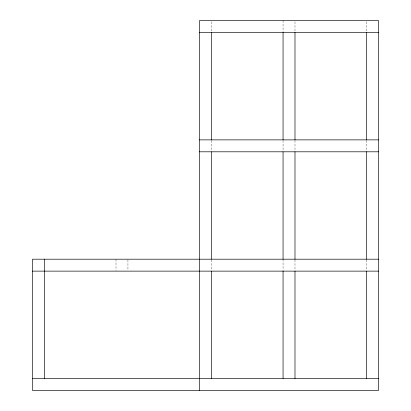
<?xml version="1.0" encoding="UTF-8"?>
<svg xmlns="http://www.w3.org/2000/svg" width="411" height="411" viewBox="0 0 411 411"><rect width="100%" height="100%" fill="white"/><g stroke="black" fill="none" stroke-linecap="round" stroke-linejoin="round"><path stroke-width="0.31" stroke-dasharray="2.06 1.54" d="M366.586 21.804L366.586 31.853M366.586 140.5L366.586 151.803M366.586 259.824L366.586 270.5M294.99 21.804L294.99 31.853M294.99 140.5L294.99 151.176M294.99 259.824L294.99 270.5M283.061 20.55L283.061 31.853M283.061 140.5L283.061 151.176M283.061 259.197L283.061 270.5M211.465 21.804L211.465 31.853M211.465 140.5L211.465 151.176M211.465 259.824L211.465 270.5M127.939 259.824L127.939 270.5M116.01 259.197L116.01 270.5"/><path stroke-width="0.62" d="M199.535 32.484L378.516 32.484M199.535 139.874L378.516 139.874M199.535 151.803L378.516 151.803M378.516 259.197L32.484 259.197L32.484 390.45L378.516 390.45L378.516 20.55L199.535 20.55L199.535 390.45M32.484 271.126L378.516 271.126M32.484 378.516L378.516 378.516M366.586 32.484L366.586 139.874M366.586 151.803L366.586 259.197M366.586 271.126L366.586 378.516M294.99 32.484L294.99 139.874M294.99 151.803L294.99 259.197M294.99 271.126L294.99 378.516M283.061 32.484L283.061 139.874M283.061 151.803L283.061 259.197M283.061 271.126L283.061 378.516M211.465 32.484L211.465 139.874M211.465 151.803L211.465 259.197M211.465 271.126L211.465 378.516M44.414 259.197L44.414 378.516"/></g></svg>
